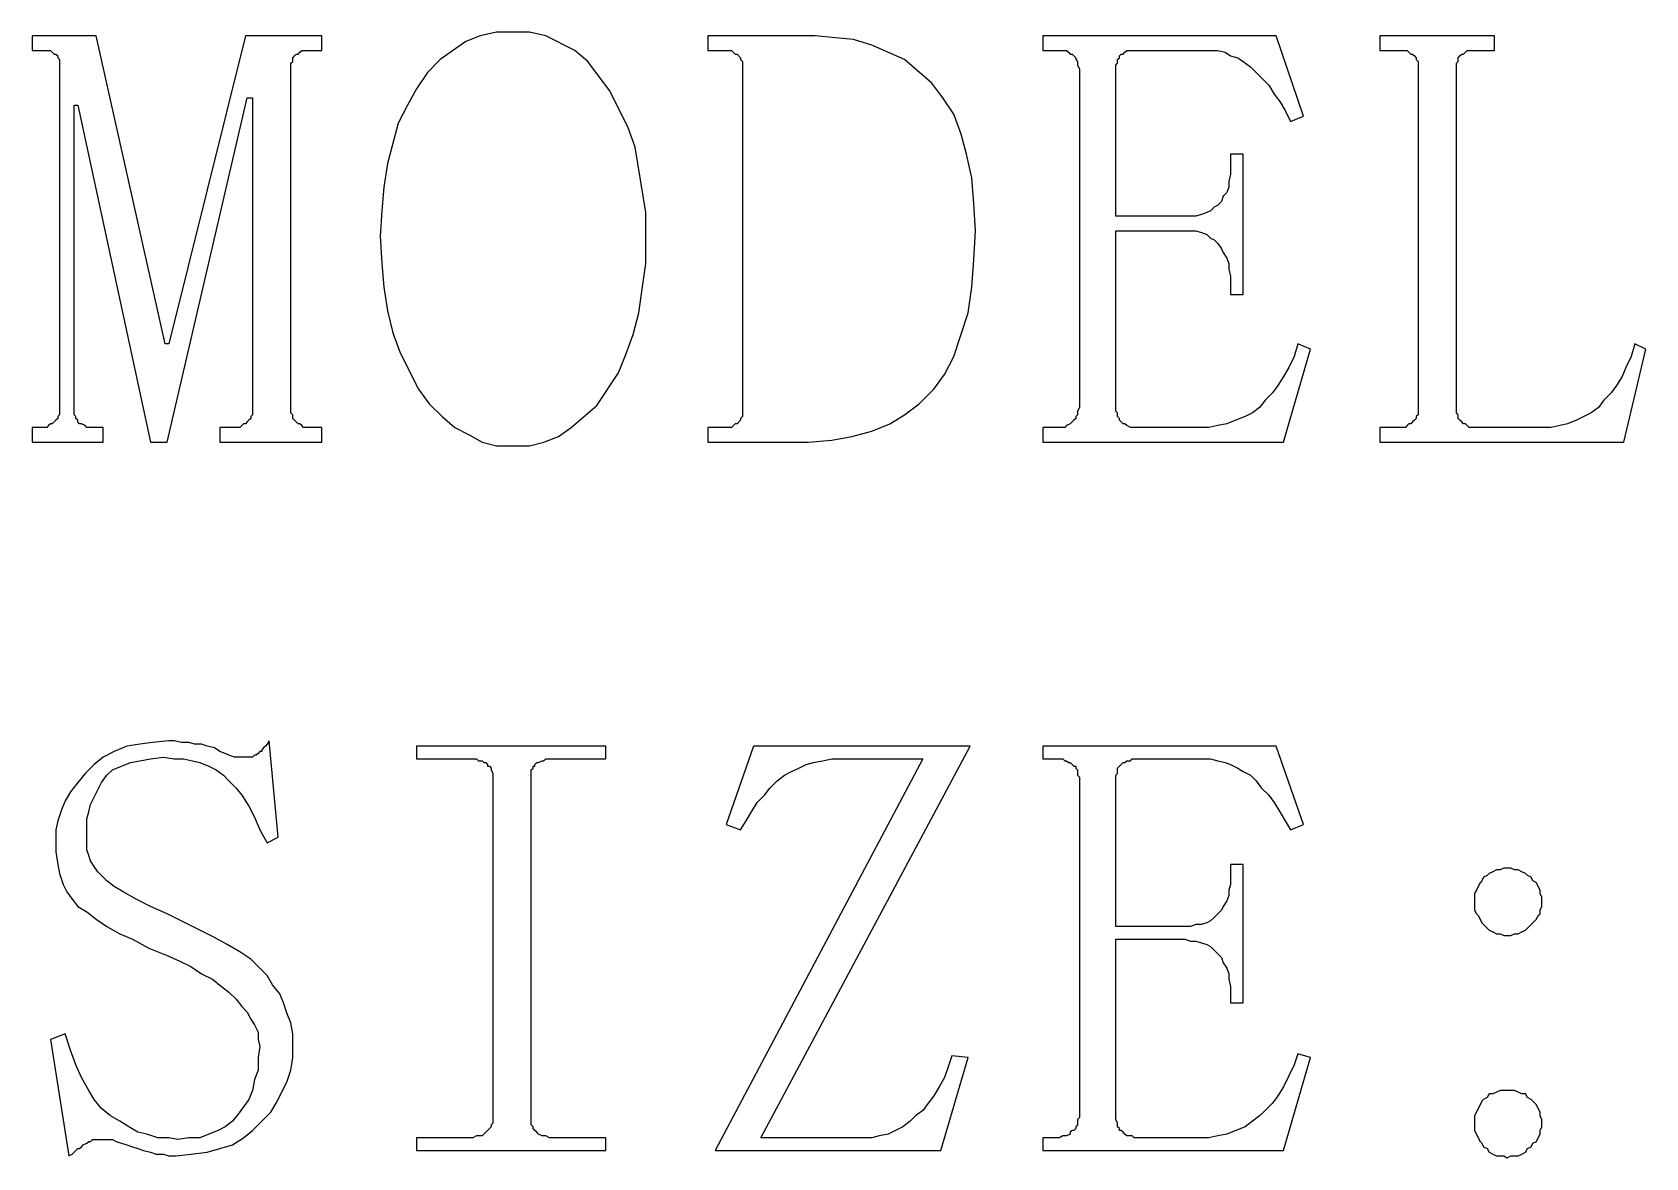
# Model space of a CAD drawing. Extents: x -150 to 150, y -100 to 100.
# Drawn here: x -115.83 to -106.97, y -75.04 to -68.86 of the extents above; entities that cross this region are included whole.
import ezdxf

# ---------------------------------------------------------------- set-up
doc = ezdxf.new("R2010")
doc.units = 0
doc.header["$MEASUREMENT"] = 0
doc.layers.get('0').update_dxf_attribs({"linetype": 'CONTINUOUS'})

msp = doc.modelspace()

# ---------------------------------------------------------------- linework, layer by layer
for points in [[(-114.41, -70.94), (-114.41, -70.92), (-114.41, -70.92), (-114.41, -69.06), (-114.41, -69.06), (-114.41, -69.04), (-114.41, -69.04), (-114.41, -69.03), (-114.41, -69.03), (-114.4, -69.02), (-114.4, -69.02), (-114.4, -69.01), (-114.4, -69.01), (-114.4, -69), (-114.4, -69), (-114.39, -68.99), (-114.39, -68.99), (-114.38, -68.98), (-114.38, -68.98), (-114.37, -68.98), (-114.37, -68.98), (-114.36, -68.97), (-114.36, -68.97), (-114.35, -68.96), (-114.35, -68.96), (-114.34, -68.96), (-114.34, -68.96), (-114.33, -68.96), (-114.33, -68.96), (-114.32, -68.96), (-114.32, -68.96), (-114.3, -68.96), (-114.3, -68.96), (-114.24, -68.96), (-114.24, -68.96), (-114.24, -68.88), (-114.24, -68.88), (-114.66, -68.88), (-114.66, -68.88), (-115.08, -70.57), (-115.08, -70.57), (-115.1, -70.57), (-115.1, -70.57), (-115.48, -68.88), (-115.48, -68.88), (-115.83, -68.88), (-115.83, -68.88), (-115.83, -68.96), (-115.83, -68.96), (-115.79, -68.96), (-115.79, -68.96), (-115.77, -68.96), (-115.77, -68.96), (-115.76, -68.96), (-115.76, -68.96), (-115.74, -68.96), (-115.74, -68.96), (-115.73, -68.96), (-115.73, -68.96), (-115.72, -68.97), (-115.72, -68.97), (-115.71, -68.98), (-115.71, -68.98), (-115.7, -68.98), (-115.7, -68.98), (-115.69, -68.99), (-115.69, -68.99), (-115.69, -69), (-115.69, -69), (-115.68, -69.01), (-115.68, -69.01), (-115.68, -69.02), (-115.68, -69.02), (-115.68, -69.03), (-115.68, -69.03), (-115.68, -69.04), (-115.68, -69.04), (-115.68, -69.06), (-115.68, -69.06), (-115.68, -70.92), (-115.68, -70.92), (-115.68, -70.94), (-115.68, -70.94), (-115.68, -70.95), (-115.68, -70.95), (-115.68, -70.96), (-115.68, -70.96), (-115.69, -70.97), (-115.69, -70.97), (-115.69, -70.98), (-115.69, -70.98), (-115.7, -70.99), (-115.7, -70.99), (-115.71, -71), (-115.71, -71), (-115.72, -71.01), (-115.72, -71.01), (-115.73, -71.01), (-115.73, -71.01), (-115.74, -71.02), (-115.74, -71.02), (-115.75, -71.03), (-115.75, -71.03), (-115.77, -71.03), (-115.77, -71.03), (-115.78, -71.03), (-115.78, -71.03), (-115.8, -71.03), (-115.8, -71.03), (-115.83, -71.03), (-115.83, -71.03), (-115.83, -71.11), (-115.83, -71.11), (-115.44, -71.11), (-115.44, -71.11), (-115.44, -71.03), (-115.44, -71.03), (-115.48, -71.03), (-115.48, -71.03), (-115.5, -71.03), (-115.5, -71.03), (-115.52, -71.03), (-115.52, -71.03), (-115.53, -71.03), (-115.53, -71.03), (-115.54, -71.02), (-115.54, -71.02), (-115.56, -71.01), (-115.56, -71.01), (-115.57, -71.01), (-115.57, -71.01), (-115.58, -71), (-115.58, -71), (-115.58, -70.99), (-115.58, -70.99), (-115.59, -70.98), (-115.59, -70.98), (-115.59, -70.97), (-115.59, -70.97), (-115.6, -70.96), (-115.6, -70.96), (-115.6, -70.95), (-115.6, -70.95), (-115.6, -70.94), (-115.6, -70.94), (-115.6, -70.92), (-115.6, -70.92), (-115.6, -69.26), (-115.6, -69.26), (-115.58, -69.26), (-115.58, -69.26), (-115.18, -71.11), (-115.18, -71.11), (-115.09, -71.11), (-115.09, -71.11), (-114.65, -69.22), (-114.65, -69.22), (-114.62, -69.22), (-114.62, -69.22), (-114.62, -70.92), (-114.62, -70.92), (-114.62, -70.94), (-114.62, -70.94), (-114.62, -70.95), (-114.62, -70.95), (-114.62, -70.96), (-114.62, -70.96), (-114.63, -70.97), (-114.63, -70.97), (-114.63, -70.98), (-114.63, -70.98), (-114.64, -70.99), (-114.64, -70.99), (-114.65, -71), (-114.65, -71), (-114.66, -71.01), (-114.66, -71.01), (-114.67, -71.01), (-114.67, -71.01), (-114.68, -71.02), (-114.68, -71.02), (-114.69, -71.03), (-114.69, -71.03), (-114.71, -71.03), (-114.71, -71.03), (-114.72, -71.03), (-114.72, -71.03), (-114.74, -71.03), (-114.74, -71.03), (-114.8, -71.03), (-114.8, -71.03), (-114.8, -71.11), (-114.8, -71.11), (-114.24, -71.11), (-114.24, -71.11), (-114.24, -71.03), (-114.24, -71.03), (-114.3, -71.03), (-114.3, -71.03), (-114.32, -71.03), (-114.32, -71.03), (-114.33, -71.03), (-114.33, -71.03), (-114.34, -71.03), (-114.34, -71.03), (-114.35, -71.02), (-114.35, -71.02), (-114.36, -71.01), (-114.36, -71.01), (-114.37, -71.01), (-114.37, -71.01), (-114.38, -71), (-114.38, -71), (-114.39, -70.99), (-114.39, -70.99), (-114.4, -70.98), (-114.4, -70.98), (-114.4, -70.97), (-114.4, -70.97), (-114.4, -70.96), (-114.4, -70.96), (-114.41, -70.95), (-114.41, -70.95), (-114.41, -70.94)], [(-113.1, -68.86), (-113.28, -68.86), (-113.28, -68.86), (-113.37, -68.88), (-113.37, -68.88), (-113.45, -68.91), (-113.45, -68.91), (-113.59, -69.01), (-113.59, -69.01), (-113.66, -69.08), (-113.66, -69.08), (-113.72, -69.17), (-113.72, -69.17), (-113.77, -69.26), (-113.77, -69.26), (-113.82, -69.36), (-113.82, -69.36), (-113.88, -69.58), (-113.88, -69.58), (-113.9, -69.71), (-113.9, -69.71), (-113.91, -69.84), (-113.91, -69.84), (-113.92, -69.98), (-113.92, -69.98), (-113.91, -70.13), (-113.91, -70.13), (-113.9, -70.26), (-113.9, -70.26), (-113.88, -70.39), (-113.88, -70.39), (-113.85, -70.51), (-113.85, -70.51), (-113.81, -70.62), (-113.81, -70.62), (-113.71, -70.82), (-113.71, -70.82), (-113.65, -70.9), (-113.65, -70.9), (-113.58, -70.97), (-113.58, -70.97), (-113.51, -71.03), (-113.51, -71.03), (-113.43, -71.07), (-113.43, -71.07), (-113.36, -71.11), (-113.36, -71.11), (-113.28, -71.13), (-113.28, -71.13), (-113.1, -71.13), (-113.1, -71.13), (-113.02, -71.11), (-113.02, -71.11), (-112.94, -71.08), (-112.94, -71.08), (-112.87, -71.03), (-112.87, -71.03), (-112.73, -70.91), (-112.73, -70.91), (-112.61, -70.73), (-112.61, -70.73), (-112.57, -70.63), (-112.57, -70.63), (-112.53, -70.52), (-112.53, -70.52), (-112.5, -70.4), (-112.5, -70.4), (-112.48, -70.27), (-112.48, -70.27), (-112.46, -70.13), (-112.46, -70.13), (-112.46, -69.85), (-112.46, -69.85), (-112.52, -69.49), (-112.52, -69.49), (-112.56, -69.38), (-112.56, -69.38), (-112.66, -69.18), (-112.66, -69.18), (-112.78, -69.02), (-112.78, -69.02), (-112.85, -68.96), (-112.85, -68.96), (-113.01, -68.88), (-113.01, -68.88), (-113.1, -68.86)], [(-111.53, -68.88), (-112.12, -68.88), (-112.12, -68.88), (-112.12, -68.96), (-112.12, -68.96), (-111.99, -68.96), (-111.99, -68.96), (-111.97, -68.98), (-111.97, -68.98), (-111.96, -68.98), (-111.96, -68.98), (-111.94, -69), (-111.94, -69), (-111.94, -69.01), (-111.94, -69.01), (-111.93, -69.02), (-111.93, -69.02), (-111.93, -70.97), (-111.93, -70.97), (-111.94, -70.98), (-111.94, -70.98), (-111.94, -70.99), (-111.94, -70.99), (-111.96, -71.01), (-111.96, -71.01), (-111.97, -71.01), (-111.97, -71.01), (-111.99, -71.03), (-111.99, -71.03), (-112.12, -71.03), (-112.12, -71.03), (-112.12, -71.11), (-112.12, -71.11), (-111.57, -71.11), (-111.57, -71.11), (-111.44, -71.1), (-111.44, -71.1), (-111.33, -71.08), (-111.33, -71.08), (-111.22, -71.05), (-111.22, -71.05), (-111.12, -71.01), (-111.12, -71.01), (-111.04, -70.96), (-111.04, -70.96), (-110.96, -70.9), (-110.96, -70.9), (-110.88, -70.82), (-110.88, -70.82), (-110.82, -70.74), (-110.82, -70.74), (-110.77, -70.64), (-110.77, -70.64), (-110.69, -70.4), (-110.69, -70.4), (-110.67, -70.26), (-110.67, -70.26), (-110.66, -70.11), (-110.66, -70.11), (-110.65, -69.95), (-110.65, -69.95), (-110.66, -69.8), (-110.66, -69.8), (-110.67, -69.66), (-110.67, -69.66), (-110.7, -69.53), (-110.7, -69.53), (-110.73, -69.42), (-110.73, -69.42), (-110.77, -69.31), (-110.77, -69.31), (-110.83, -69.22), (-110.83, -69.22), (-110.89, -69.14), (-110.89, -69.14), (-110.97, -69.07), (-110.97, -69.07), (-111.04, -69.01), (-111.04, -69.01), (-111.22, -68.93), (-111.22, -68.93), (-111.32, -68.9), (-111.32, -68.9), (-111.42, -68.89), (-111.42, -68.89), (-111.53, -68.88)], [(-110.28, -68.88), (-110.28, -68.96), (-110.28, -68.96), (-110.21, -68.96), (-110.21, -68.96), (-110.19, -68.96), (-110.19, -68.96), (-110.17, -68.96), (-110.17, -68.96), (-110.16, -68.96), (-110.16, -68.96), (-110.15, -68.96), (-110.15, -68.96), (-110.14, -68.97), (-110.14, -68.97), (-110.13, -68.98), (-110.13, -68.98), (-110.12, -68.98), (-110.12, -68.98), (-110.11, -68.99), (-110.11, -68.99), (-110.1, -69), (-110.1, -69), (-110.1, -69.01), (-110.1, -69.01), (-110.09, -69.02), (-110.09, -69.02), (-110.09, -69.03), (-110.09, -69.03), (-110.09, -69.04), (-110.09, -69.04), (-110.08, -69.06), (-110.08, -69.06), (-110.08, -70.92), (-110.08, -70.92), (-110.09, -70.94), (-110.09, -70.94), (-110.09, -70.95), (-110.09, -70.95), (-110.09, -70.96), (-110.09, -70.96), (-110.1, -70.97), (-110.1, -70.97), (-110.1, -70.98), (-110.1, -70.98), (-110.11, -70.99), (-110.11, -70.99), (-110.12, -71), (-110.12, -71), (-110.13, -71.01), (-110.13, -71.01), (-110.15, -71.02), (-110.15, -71.02), (-110.16, -71.03), (-110.16, -71.03), (-110.17, -71.03), (-110.17, -71.03), (-110.19, -71.03), (-110.19, -71.03), (-110.2, -71.03), (-110.2, -71.03), (-110.28, -71.03), (-110.28, -71.03), (-110.28, -71.11), (-110.28, -71.11), (-108.96, -71.11), (-108.96, -71.11), (-108.81, -70.6), (-108.81, -70.6), (-108.88, -70.57), (-108.88, -70.57), (-108.9, -70.64), (-108.9, -70.64), (-108.93, -70.7), (-108.93, -70.7), (-108.96, -70.75), (-108.96, -70.75), (-108.99, -70.8), (-108.99, -70.8), (-109.02, -70.84), (-109.02, -70.84), (-109.06, -70.88), (-109.06, -70.88), (-109.09, -70.92), (-109.09, -70.92), (-109.13, -70.95), (-109.13, -70.95), (-109.17, -70.97), (-109.17, -70.97), (-109.22, -70.99), (-109.22, -70.99), (-109.27, -71.01), (-109.27, -71.01), (-109.32, -71.02), (-109.32, -71.02), (-109.37, -71.03), (-109.37, -71.03), (-109.43, -71.03), (-109.43, -71.03), (-109.76, -71.03), (-109.76, -71.03), (-109.78, -71.03), (-109.78, -71.03), (-109.79, -71.03), (-109.79, -71.03), (-109.8, -71.03), (-109.8, -71.03), (-109.82, -71.02), (-109.82, -71.02), (-109.83, -71.01), (-109.83, -71.01), (-109.84, -71.01), (-109.84, -71.01), (-109.85, -71), (-109.85, -71), (-109.86, -70.99), (-109.86, -70.99), (-109.86, -70.98), (-109.86, -70.98), (-109.87, -70.97), (-109.87, -70.97), (-109.87, -70.96), (-109.87, -70.96), (-109.87, -70.95), (-109.87, -70.95), (-109.88, -70.94), (-109.88, -70.94), (-109.88, -70.92), (-109.88, -70.92), (-109.88, -69.95), (-109.88, -69.95), (-109.5, -69.95), (-109.5, -69.95), (-109.47, -69.95), (-109.47, -69.95), (-109.44, -69.95), (-109.44, -69.95), (-109.41, -69.96), (-109.41, -69.96), (-109.38, -69.97), (-109.38, -69.97), (-109.36, -69.99), (-109.36, -69.99), (-109.34, -70), (-109.34, -70), (-109.32, -70.02), (-109.32, -70.02), (-109.3, -70.05), (-109.3, -70.05), (-109.29, -70.07), (-109.29, -70.07), (-109.27, -70.1), (-109.27, -70.1), (-109.26, -70.13), (-109.26, -70.13), (-109.26, -70.16), (-109.26, -70.16), (-109.25, -70.2), (-109.25, -70.2), (-109.25, -70.24), (-109.25, -70.24), (-109.25, -70.3), (-109.25, -70.3), (-109.18, -70.3), (-109.18, -70.3), (-109.18, -69.53), (-109.18, -69.53), (-109.25, -69.53), (-109.25, -69.53), (-109.25, -69.61), (-109.25, -69.61), (-109.25, -69.64), (-109.25, -69.64), (-109.26, -69.68), (-109.26, -69.68), (-109.26, -69.71), (-109.26, -69.71), (-109.27, -69.74), (-109.27, -69.74), (-109.29, -69.76), (-109.29, -69.76), (-109.3, -69.79), (-109.3, -69.79), (-109.32, -69.81), (-109.32, -69.81), (-109.34, -69.82), (-109.34, -69.82), (-109.36, -69.84), (-109.36, -69.84), (-109.38, -69.85), (-109.38, -69.85), (-109.41, -69.86), (-109.41, -69.86), (-109.44, -69.87), (-109.44, -69.87), (-109.47, -69.87), (-109.47, -69.87), (-109.5, -69.87), (-109.5, -69.87), (-109.88, -69.87), (-109.88, -69.87), (-109.88, -69.06), (-109.88, -69.06), (-109.88, -69.04), (-109.88, -69.04), (-109.87, -69.03), (-109.87, -69.03), (-109.87, -69.02), (-109.87, -69.02), (-109.87, -69.01), (-109.87, -69.01), (-109.86, -69), (-109.86, -69), (-109.86, -68.99), (-109.86, -68.99), (-109.85, -68.98), (-109.85, -68.98), (-109.84, -68.98), (-109.84, -68.98), (-109.83, -68.97), (-109.83, -68.97), (-109.82, -68.96), (-109.82, -68.96), (-109.8, -68.96), (-109.8, -68.96), (-109.79, -68.96), (-109.79, -68.96), (-109.78, -68.96), (-109.78, -68.96), (-109.76, -68.96), (-109.76, -68.96), (-109.4, -68.96), (-109.4, -68.96), (-109.36, -68.96), (-109.36, -68.96), (-109.32, -68.96), (-109.32, -68.96), (-109.28, -68.97), (-109.28, -68.97), (-109.25, -68.99), (-109.25, -68.99), (-109.21, -69), (-109.21, -69), (-109.18, -69.02), (-109.18, -69.02), (-109.14, -69.05), (-109.14, -69.05), (-109.11, -69.08), (-109.11, -69.08), (-109.08, -69.11), (-109.08, -69.11), (-109.04, -69.15), (-109.04, -69.15), (-109.01, -69.2), (-109.01, -69.2), (-108.98, -69.24), (-108.98, -69.24), (-108.95, -69.29), (-108.95, -69.29), (-108.92, -69.35), (-108.92, -69.35), (-108.85, -69.32), (-108.85, -69.32), (-109, -68.88), (-109, -68.88), (-110.28, -68.88)], [(-108.01, -70.94), (-108.01, -70.92), (-108.01, -70.92), (-108.01, -69.06), (-108.01, -69.06), (-108.01, -69.04), (-108.01, -69.04), (-108.01, -69.03), (-108.01, -69.03), (-108, -69.02), (-108, -69.02), (-108, -69.01), (-108, -69.01), (-108, -69), (-108, -69), (-107.99, -68.99), (-107.99, -68.99), (-107.98, -68.98), (-107.98, -68.98), (-107.97, -68.98), (-107.97, -68.98), (-107.96, -68.97), (-107.96, -68.97), (-107.95, -68.96), (-107.95, -68.96), (-107.94, -68.96), (-107.94, -68.96), (-107.92, -68.96), (-107.92, -68.96), (-107.91, -68.96), (-107.91, -68.96), (-107.89, -68.96), (-107.89, -68.96), (-107.8, -68.96), (-107.8, -68.96), (-107.8, -68.88), (-107.8, -68.88), (-108.43, -68.88), (-108.43, -68.88), (-108.43, -68.96), (-108.43, -68.96), (-108.34, -68.96), (-108.34, -68.96), (-108.32, -68.96), (-108.32, -68.96), (-108.31, -68.96), (-108.31, -68.96), (-108.29, -68.96), (-108.29, -68.96), (-108.28, -68.96), (-108.28, -68.96), (-108.27, -68.97), (-108.27, -68.97), (-108.26, -68.98), (-108.26, -68.98), (-108.25, -68.98), (-108.25, -68.98), (-108.24, -68.99), (-108.24, -68.99), (-108.23, -69), (-108.23, -69), (-108.23, -69.01), (-108.23, -69.01), (-108.22, -69.02), (-108.22, -69.02), (-108.22, -69.03), (-108.22, -69.03), (-108.22, -69.04), (-108.22, -69.04), (-108.22, -69.06), (-108.22, -69.06), (-108.22, -70.92), (-108.22, -70.92), (-108.22, -70.94), (-108.22, -70.94), (-108.22, -70.95), (-108.22, -70.95), (-108.22, -70.96), (-108.22, -70.96), (-108.23, -70.97), (-108.23, -70.97), (-108.23, -70.98), (-108.23, -70.98), (-108.24, -70.99), (-108.24, -70.99), (-108.25, -71), (-108.25, -71), (-108.26, -71.01), (-108.26, -71.01), (-108.27, -71.01), (-108.27, -71.01), (-108.28, -71.02), (-108.28, -71.02), (-108.29, -71.03), (-108.29, -71.03), (-108.31, -71.03), (-108.31, -71.03), (-108.32, -71.03), (-108.32, -71.03), (-108.34, -71.03), (-108.34, -71.03), (-108.43, -71.03), (-108.43, -71.03), (-108.43, -71.11), (-108.43, -71.11), (-107.09, -71.11), (-107.09, -71.11), (-106.97, -70.6), (-106.97, -70.6), (-107.03, -70.57), (-107.03, -70.57), (-107.05, -70.64), (-107.05, -70.64), (-107.08, -70.7), (-107.08, -70.7), (-107.1, -70.75), (-107.1, -70.75), (-107.13, -70.8), (-107.13, -70.8), (-107.16, -70.84), (-107.16, -70.84), (-107.2, -70.88), (-107.2, -70.88), (-107.23, -70.92), (-107.23, -70.92), (-107.27, -70.95), (-107.27, -70.95), (-107.31, -70.97), (-107.31, -70.97), (-107.35, -70.99), (-107.35, -70.99), (-107.4, -71.01), (-107.4, -71.01), (-107.44, -71.02), (-107.44, -71.02), (-107.49, -71.03), (-107.49, -71.03), (-107.54, -71.03), (-107.54, -71.03), (-107.89, -71.03), (-107.89, -71.03), (-107.91, -71.03), (-107.91, -71.03), (-107.92, -71.03), (-107.92, -71.03), (-107.94, -71.03), (-107.94, -71.03), (-107.95, -71.02), (-107.95, -71.02), (-107.96, -71.01), (-107.96, -71.01), (-107.97, -71.01), (-107.97, -71.01), (-107.98, -71), (-107.98, -71), (-107.99, -70.99), (-107.99, -70.99), (-108, -70.98), (-108, -70.98), (-108, -70.97), (-108, -70.97), (-108, -70.96), (-108, -70.96), (-108.01, -70.95), (-108.01, -70.95), (-108.01, -70.94)], [(-115.19, -73.89), (-115.09, -73.93), (-115.09, -73.93), (-115.02, -73.96), (-115.02, -73.96), (-114.96, -73.99), (-114.96, -73.99), (-114.9, -74.03), (-114.9, -74.03), (-114.84, -74.06), (-114.84, -74.06), (-114.79, -74.1), (-114.79, -74.1), (-114.75, -74.13), (-114.75, -74.13), (-114.71, -74.17), (-114.71, -74.17), (-114.68, -74.21), (-114.68, -74.21), (-114.65, -74.24), (-114.65, -74.24), (-114.63, -74.28), (-114.63, -74.28), (-114.61, -74.31), (-114.61, -74.31), (-114.59, -74.35), (-114.59, -74.35), (-114.59, -74.39), (-114.59, -74.39), (-114.58, -74.43), (-114.58, -74.43), (-114.59, -74.49), (-114.59, -74.49), (-114.59, -74.56), (-114.59, -74.56), (-114.61, -74.61), (-114.61, -74.61), (-114.62, -74.67), (-114.62, -74.67), (-114.64, -74.72), (-114.64, -74.72), (-114.67, -74.76), (-114.67, -74.76), (-114.7, -74.8), (-114.7, -74.8), (-114.73, -74.84), (-114.73, -74.84), (-114.77, -74.87), (-114.77, -74.87), (-114.81, -74.89), (-114.81, -74.89), (-114.86, -74.91), (-114.86, -74.91), (-114.91, -74.93), (-114.91, -74.93), (-114.97, -74.93), (-114.97, -74.93), (-115.03, -74.94), (-115.03, -74.94), (-115.08, -74.93), (-115.08, -74.93), (-115.14, -74.93), (-115.14, -74.93), (-115.2, -74.91), (-115.2, -74.91), (-115.25, -74.9), (-115.25, -74.9), (-115.3, -74.87), (-115.3, -74.87), (-115.35, -74.84), (-115.35, -74.84), (-115.4, -74.81), (-115.4, -74.81), (-115.45, -74.77), (-115.45, -74.77), (-115.49, -74.72), (-115.49, -74.72), (-115.52, -74.67), (-115.52, -74.67), (-115.56, -74.6), (-115.56, -74.6), (-115.59, -74.53), (-115.59, -74.53), (-115.62, -74.45), (-115.62, -74.45), (-115.65, -74.36), (-115.65, -74.36), (-115.73, -74.39), (-115.73, -74.39), (-115.63, -75.03), (-115.63, -75.03), (-115.61, -75.02), (-115.61, -75.02), (-115.6, -75.01), (-115.6, -75.01), (-115.58, -74.99), (-115.58, -74.99), (-115.57, -74.99), (-115.57, -74.99), (-115.56, -74.98), (-115.56, -74.98), (-115.55, -74.97), (-115.55, -74.97), (-115.53, -74.96), (-115.53, -74.96), (-115.52, -74.95), (-115.52, -74.95), (-115.51, -74.95), (-115.51, -74.95), (-115.5, -74.94), (-115.5, -74.94), (-115.49, -74.94), (-115.49, -74.94), (-115.48, -74.94), (-115.48, -74.94), (-115.47, -74.94), (-115.47, -74.94), (-115.46, -74.94), (-115.46, -74.94), (-115.44, -74.94), (-115.44, -74.94), (-115.42, -74.94), (-115.42, -74.94), (-115.39, -74.94), (-115.39, -74.94), (-115.37, -74.95), (-115.37, -74.95), (-115.34, -74.96), (-115.34, -74.96), (-115.31, -74.97), (-115.31, -74.97), (-115.28, -74.98), (-115.28, -74.98), (-115.25, -74.99), (-115.25, -74.99), (-115.22, -75), (-115.22, -75), (-115.18, -75.01), (-115.18, -75.01), (-115.15, -75.02), (-115.15, -75.02), (-115.11, -75.02), (-115.11, -75.02), (-115.08, -75.03), (-115.08, -75.03), (-115.04, -75.03), (-115.04, -75.03), (-114.96, -75.02), (-114.96, -75.02), (-114.87, -75.01), (-114.87, -75.01), (-114.8, -74.99), (-114.8, -74.99), (-114.73, -74.97), (-114.73, -74.97), (-114.67, -74.93), (-114.67, -74.93), (-114.62, -74.89), (-114.62, -74.89), (-114.57, -74.84), (-114.57, -74.84), (-114.52, -74.79), (-114.52, -74.79), (-114.49, -74.74), (-114.49, -74.74), (-114.46, -74.68), (-114.46, -74.68), (-114.43, -74.62), (-114.43, -74.62), (-114.41, -74.56), (-114.41, -74.56), (-114.4, -74.49), (-114.4, -74.49), (-114.4, -74.43), (-114.4, -74.43), (-114.4, -74.36), (-114.4, -74.36), (-114.41, -74.3), (-114.41, -74.3), (-114.43, -74.25), (-114.43, -74.25), (-114.45, -74.19), (-114.45, -74.19), (-114.47, -74.14), (-114.47, -74.14), (-114.51, -74.09), (-114.51, -74.09), (-114.54, -74.04), (-114.54, -74.04), (-114.58, -74), (-114.58, -74), (-114.63, -73.95), (-114.63, -73.95), (-114.69, -73.91), (-114.69, -73.91), (-114.76, -73.87), (-114.76, -73.87), (-114.83, -73.83), (-114.83, -73.83), (-114.91, -73.79), (-114.91, -73.79), (-114.99, -73.75), (-114.99, -73.75), (-115.09, -73.7), (-115.09, -73.7), (-115.18, -73.66), (-115.18, -73.66), (-115.26, -73.62), (-115.26, -73.62), (-115.33, -73.58), (-115.33, -73.58), (-115.38, -73.55), (-115.38, -73.55), (-115.42, -73.52), (-115.42, -73.52), (-115.45, -73.49), (-115.45, -73.49), (-115.47, -73.47), (-115.47, -73.47), (-115.49, -73.44), (-115.49, -73.44), (-115.51, -73.41), (-115.51, -73.41), (-115.52, -73.38), (-115.52, -73.38), (-115.53, -73.35), (-115.53, -73.35), (-115.53, -73.31), (-115.53, -73.31), (-115.53, -73.27), (-115.53, -73.27), (-115.53, -73.22), (-115.53, -73.22), (-115.53, -73.18), (-115.53, -73.18), (-115.52, -73.14), (-115.52, -73.14), (-115.51, -73.1), (-115.51, -73.1), (-115.49, -73.06), (-115.49, -73.06), (-115.47, -73.02), (-115.47, -73.02), (-115.45, -72.98), (-115.45, -72.98), (-115.42, -72.94), (-115.42, -72.94), (-115.39, -72.91), (-115.39, -72.91), (-115.34, -72.89), (-115.34, -72.89), (-115.29, -72.87), (-115.29, -72.87), (-115.24, -72.86), (-115.24, -72.86), (-115.18, -72.85), (-115.18, -72.85), (-115.11, -72.84), (-115.11, -72.84), (-115.05, -72.85), (-115.05, -72.85), (-115, -72.85), (-115, -72.85), (-114.95, -72.86), (-114.95, -72.86), (-114.91, -72.87), (-114.91, -72.87), (-114.86, -72.89), (-114.86, -72.89), (-114.82, -72.91), (-114.82, -72.91), (-114.78, -72.94), (-114.78, -72.94), (-114.75, -72.97), (-114.75, -72.97), (-114.71, -73.01), (-114.71, -73.01), (-114.68, -73.05), (-114.68, -73.05), (-114.64, -73.11), (-114.64, -73.11), (-114.61, -73.17), (-114.61, -73.17), (-114.58, -73.24), (-114.58, -73.24), (-114.54, -73.31), (-114.54, -73.31), (-114.48, -73.28), (-114.48, -73.28), (-114.53, -72.75), (-114.53, -72.75), (-114.54, -72.77), (-114.54, -72.77), (-114.55, -72.78), (-114.55, -72.78), (-114.56, -72.79), (-114.56, -72.79), (-114.57, -72.8), (-114.57, -72.8), (-114.57, -72.81), (-114.57, -72.81), (-114.58, -72.81), (-114.58, -72.81), (-114.59, -72.82), (-114.59, -72.82), (-114.6, -72.83), (-114.6, -72.83), (-114.61, -72.83), (-114.61, -72.83), (-114.62, -72.84), (-114.62, -72.84), (-114.63, -72.84), (-114.63, -72.84), (-114.64, -72.84), (-114.64, -72.84), (-114.66, -72.84), (-114.66, -72.84), (-114.67, -72.84), (-114.67, -72.84), (-114.68, -72.84), (-114.68, -72.84), (-114.7, -72.84), (-114.7, -72.84), (-114.72, -72.84), (-114.72, -72.84), (-114.75, -72.83), (-114.75, -72.83), (-114.77, -72.82), (-114.77, -72.82), (-114.8, -72.81), (-114.8, -72.81), (-114.83, -72.79), (-114.83, -72.79), (-114.87, -72.78), (-114.87, -72.78), (-114.9, -72.77), (-114.9, -72.77), (-114.94, -72.77), (-114.94, -72.77), (-114.97, -72.76), (-114.97, -72.76), (-115.01, -72.76), (-115.01, -72.76), (-115.05, -72.75), (-115.05, -72.75), (-115.08, -72.75), (-115.08, -72.75), (-115.17, -72.76), (-115.17, -72.76), (-115.24, -72.77), (-115.24, -72.77), (-115.31, -72.78), (-115.31, -72.78), (-115.38, -72.81), (-115.38, -72.81), (-115.44, -72.84), (-115.44, -72.84), (-115.49, -72.88), (-115.49, -72.88), (-115.54, -72.93), (-115.54, -72.93), (-115.58, -72.98), (-115.58, -72.98), (-115.62, -73.03), (-115.62, -73.03), (-115.65, -73.08), (-115.65, -73.08), (-115.67, -73.13), (-115.67, -73.13), (-115.69, -73.19), (-115.69, -73.19), (-115.7, -73.24), (-115.7, -73.24), (-115.7, -73.29), (-115.7, -73.29), (-115.7, -73.36), (-115.7, -73.36), (-115.69, -73.43), (-115.69, -73.43), (-115.68, -73.48), (-115.68, -73.48), (-115.66, -73.54), (-115.66, -73.54), (-115.64, -73.58), (-115.64, -73.58), (-115.61, -73.62), (-115.61, -73.62), (-115.58, -73.66), (-115.58, -73.66), (-115.53, -73.69), (-115.53, -73.69), (-115.48, -73.73), (-115.48, -73.73), (-115.42, -73.77), (-115.42, -73.77), (-115.35, -73.81), (-115.35, -73.81), (-115.28, -73.84), (-115.28, -73.84), (-115.19, -73.89)], [(-113.72, -72.78), (-113.72, -72.85), (-113.72, -72.85), (-113.43, -72.85), (-113.43, -72.85), (-113.41, -72.85), (-113.41, -72.85), (-113.39, -72.85), (-113.39, -72.85), (-113.38, -72.86), (-113.38, -72.86), (-113.36, -72.86), (-113.36, -72.86), (-113.35, -72.87), (-113.35, -72.87), (-113.34, -72.87), (-113.34, -72.87), (-113.33, -72.88), (-113.33, -72.88), (-113.33, -72.89), (-113.33, -72.89), (-113.32, -72.89), (-113.32, -72.89), (-113.31, -72.9), (-113.31, -72.9), (-113.31, -72.91), (-113.31, -72.91), (-113.3, -72.93), (-113.3, -72.93), (-113.3, -72.94), (-113.3, -72.94), (-113.3, -72.95), (-113.3, -72.95), (-113.3, -74.82), (-113.3, -74.82), (-113.3, -74.83), (-113.3, -74.83), (-113.3, -74.85), (-113.3, -74.85), (-113.31, -74.86), (-113.31, -74.86), (-113.31, -74.87), (-113.31, -74.87), (-113.32, -74.88), (-113.32, -74.88), (-113.33, -74.89), (-113.33, -74.89), (-113.34, -74.9), (-113.34, -74.9), (-113.35, -74.91), (-113.35, -74.91), (-113.36, -74.92), (-113.36, -74.92), (-113.38, -74.92), (-113.38, -74.92), (-113.39, -74.92), (-113.39, -74.92), (-113.41, -74.93), (-113.41, -74.93), (-113.43, -74.93), (-113.43, -74.93), (-113.72, -74.93), (-113.72, -74.93), (-113.72, -75), (-113.72, -75), (-112.68, -75), (-112.68, -75), (-112.68, -74.93), (-112.68, -74.93), (-112.98, -74.93), (-112.98, -74.93), (-112.99, -74.93), (-112.99, -74.93), (-113.01, -74.92), (-113.01, -74.92), (-113.02, -74.92), (-113.02, -74.92), (-113.03, -74.92), (-113.03, -74.92), (-113.05, -74.91), (-113.05, -74.91), (-113.06, -74.9), (-113.06, -74.9), (-113.07, -74.89), (-113.07, -74.89), (-113.08, -74.88), (-113.08, -74.88), (-113.08, -74.87), (-113.08, -74.87), (-113.09, -74.86), (-113.09, -74.86), (-113.09, -74.85), (-113.09, -74.85), (-113.09, -74.83), (-113.09, -74.83), (-113.09, -74.82), (-113.09, -74.82), (-113.09, -72.95), (-113.09, -72.95), (-113.09, -72.94), (-113.09, -72.94), (-113.09, -72.93), (-113.09, -72.93), (-113.09, -72.91), (-113.09, -72.91), (-113.08, -72.9), (-113.08, -72.9), (-113.08, -72.89), (-113.08, -72.89), (-113.07, -72.89), (-113.07, -72.89), (-113.07, -72.88), (-113.07, -72.88), (-113.06, -72.87), (-113.06, -72.87), (-113.05, -72.87), (-113.05, -72.87), (-113.03, -72.86), (-113.03, -72.86), (-113.02, -72.86), (-113.02, -72.86), (-113.01, -72.85), (-113.01, -72.85), (-112.99, -72.85), (-112.99, -72.85), (-112.98, -72.85), (-112.98, -72.85), (-112.68, -72.85), (-112.68, -72.85), (-112.68, -72.78), (-112.68, -72.78), (-113.72, -72.78)], [(-111.22, -74.93), (-111.27, -74.93), (-111.27, -74.93), (-111.83, -74.93), (-111.83, -74.93), (-110.68, -72.78), (-110.68, -72.78), (-111.87, -72.78), (-111.87, -72.78), (-112.02, -73.21), (-112.02, -73.21), (-111.94, -73.24), (-111.94, -73.24), (-111.91, -73.19), (-111.91, -73.19), (-111.88, -73.14), (-111.88, -73.14), (-111.85, -73.09), (-111.85, -73.09), (-111.81, -73.05), (-111.81, -73.05), (-111.78, -73.01), (-111.78, -73.01), (-111.74, -72.97), (-111.74, -72.97), (-111.7, -72.94), (-111.7, -72.94), (-111.66, -72.92), (-111.66, -72.92), (-111.62, -72.9), (-111.62, -72.9), (-111.58, -72.88), (-111.58, -72.88), (-111.54, -72.87), (-111.54, -72.87), (-111.49, -72.86), (-111.49, -72.86), (-111.44, -72.85), (-111.44, -72.85), (-111.39, -72.85), (-111.39, -72.85), (-110.94, -72.85), (-110.94, -72.85), (-112.08, -75), (-112.08, -75), (-110.84, -75), (-110.84, -75), (-110.69, -74.49), (-110.69, -74.49), (-110.78, -74.48), (-110.78, -74.48), (-110.8, -74.54), (-110.8, -74.54), (-110.82, -74.6), (-110.82, -74.6), (-110.85, -74.65), (-110.85, -74.65), (-110.88, -74.7), (-110.88, -74.7), (-110.91, -74.74), (-110.91, -74.74), (-110.94, -74.78), (-110.94, -74.78), (-110.98, -74.81), (-110.98, -74.81), (-111.01, -74.84), (-111.01, -74.84), (-111.05, -74.87), (-111.05, -74.87), (-111.09, -74.89), (-111.09, -74.89), (-111.13, -74.91), (-111.13, -74.91), (-111.18, -74.92), (-111.18, -74.92), (-111.22, -74.93)], [(-110.28, -72.78), (-110.28, -72.85), (-110.28, -72.85), (-110.21, -72.85), (-110.21, -72.85), (-110.19, -72.85), (-110.19, -72.85), (-110.17, -72.85), (-110.17, -72.85), (-110.16, -72.86), (-110.16, -72.86), (-110.15, -72.86), (-110.15, -72.86), (-110.14, -72.87), (-110.14, -72.87), (-110.13, -72.87), (-110.13, -72.87), (-110.12, -72.88), (-110.12, -72.88), (-110.11, -72.89), (-110.11, -72.89), (-110.1, -72.89), (-110.1, -72.89), (-110.1, -72.9), (-110.1, -72.9), (-110.09, -72.91), (-110.09, -72.91), (-110.09, -72.93), (-110.09, -72.93), (-110.09, -72.94), (-110.09, -72.94), (-110.08, -72.95), (-110.08, -72.95), (-110.08, -74.82), (-110.08, -74.82), (-110.09, -74.83), (-110.09, -74.83), (-110.09, -74.85), (-110.09, -74.85), (-110.09, -74.86), (-110.09, -74.86), (-110.1, -74.87), (-110.1, -74.87), (-110.1, -74.88), (-110.1, -74.88), (-110.11, -74.89), (-110.11, -74.89), (-110.12, -74.89), (-110.12, -74.89), (-110.13, -74.9), (-110.13, -74.9), (-110.13, -74.91), (-110.13, -74.91), (-110.15, -74.92), (-110.15, -74.92), (-110.16, -74.92), (-110.16, -74.92), (-110.17, -74.92), (-110.17, -74.92), (-110.19, -74.93), (-110.19, -74.93), (-110.2, -74.93), (-110.2, -74.93), (-110.28, -74.93), (-110.28, -74.93), (-110.28, -75), (-110.28, -75), (-108.96, -75), (-108.96, -75), (-108.81, -74.49), (-108.81, -74.49), (-108.88, -74.47), (-108.88, -74.47), (-108.9, -74.53), (-108.9, -74.53), (-108.93, -74.59), (-108.93, -74.59), (-108.96, -74.65), (-108.96, -74.65), (-108.99, -74.7), (-108.99, -74.7), (-109.02, -74.74), (-109.02, -74.74), (-109.06, -74.78), (-109.06, -74.78), (-109.09, -74.81), (-109.09, -74.81), (-109.13, -74.84), (-109.13, -74.84), (-109.17, -74.87), (-109.17, -74.87), (-109.22, -74.89), (-109.22, -74.89), (-109.27, -74.91), (-109.27, -74.91), (-109.32, -74.92), (-109.32, -74.92), (-109.37, -74.93), (-109.37, -74.93), (-109.43, -74.93), (-109.43, -74.93), (-109.76, -74.93), (-109.76, -74.93), (-109.78, -74.93), (-109.78, -74.93), (-109.79, -74.92), (-109.79, -74.92), (-109.8, -74.92), (-109.8, -74.92), (-109.82, -74.92), (-109.82, -74.92), (-109.83, -74.91), (-109.83, -74.91), (-109.84, -74.9), (-109.84, -74.9), (-109.85, -74.89), (-109.85, -74.89), (-109.86, -74.89), (-109.86, -74.89), (-109.86, -74.88), (-109.86, -74.88), (-109.87, -74.87), (-109.87, -74.87), (-109.87, -74.86), (-109.87, -74.86), (-109.87, -74.85), (-109.87, -74.85), (-109.88, -74.83), (-109.88, -74.83), (-109.88, -74.82), (-109.88, -74.82), (-109.88, -73.84), (-109.88, -73.84), (-109.5, -73.84), (-109.5, -73.84), (-109.47, -73.85), (-109.47, -73.85), (-109.44, -73.85), (-109.44, -73.85), (-109.41, -73.86), (-109.41, -73.86), (-109.38, -73.87), (-109.38, -73.87), (-109.36, -73.88), (-109.36, -73.88), (-109.34, -73.9), (-109.34, -73.9), (-109.32, -73.92), (-109.32, -73.92), (-109.3, -73.94), (-109.3, -73.94), (-109.29, -73.97), (-109.29, -73.97), (-109.27, -74), (-109.27, -74), (-109.26, -74.03), (-109.26, -74.03), (-109.26, -74.06), (-109.26, -74.06), (-109.25, -74.1), (-109.25, -74.1), (-109.25, -74.14), (-109.25, -74.14), (-109.25, -74.19), (-109.25, -74.19), (-109.18, -74.19), (-109.18, -74.19), (-109.18, -73.43), (-109.18, -73.43), (-109.25, -73.43), (-109.25, -73.43), (-109.25, -73.5), (-109.25, -73.5), (-109.25, -73.54), (-109.25, -73.54), (-109.26, -73.57), (-109.26, -73.57), (-109.26, -73.6), (-109.26, -73.6), (-109.27, -73.63), (-109.27, -73.63), (-109.29, -73.66), (-109.29, -73.66), (-109.3, -73.68), (-109.3, -73.68), (-109.32, -73.7), (-109.32, -73.7), (-109.34, -73.72), (-109.34, -73.72), (-109.36, -73.74), (-109.36, -73.74), (-109.38, -73.75), (-109.38, -73.75), (-109.41, -73.76), (-109.41, -73.76), (-109.44, -73.76), (-109.44, -73.76), (-109.47, -73.77), (-109.47, -73.77), (-109.5, -73.77), (-109.5, -73.77), (-109.88, -73.77), (-109.88, -73.77), (-109.88, -72.95), (-109.88, -72.95), (-109.88, -72.94), (-109.88, -72.94), (-109.87, -72.93), (-109.87, -72.93), (-109.87, -72.91), (-109.87, -72.91), (-109.87, -72.9), (-109.87, -72.9), (-109.86, -72.89), (-109.86, -72.89), (-109.85, -72.88), (-109.85, -72.88), (-109.84, -72.87), (-109.84, -72.87), (-109.83, -72.87), (-109.83, -72.87), (-109.82, -72.86), (-109.82, -72.86), (-109.8, -72.86), (-109.8, -72.86), (-109.79, -72.85), (-109.79, -72.85), (-109.78, -72.85), (-109.78, -72.85), (-109.76, -72.85), (-109.76, -72.85), (-109.4, -72.85), (-109.4, -72.85), (-109.36, -72.85), (-109.36, -72.85), (-109.32, -72.86), (-109.32, -72.86), (-109.28, -72.87), (-109.28, -72.87), (-109.25, -72.88), (-109.25, -72.88), (-109.21, -72.9), (-109.21, -72.9), (-109.18, -72.92), (-109.18, -72.92), (-109.14, -72.94), (-109.14, -72.94), (-109.11, -72.97), (-109.11, -72.97), (-109.08, -73.01), (-109.08, -73.01), (-109.04, -73.05), (-109.04, -73.05), (-109.01, -73.09), (-109.01, -73.09), (-108.98, -73.14), (-108.98, -73.14), (-108.95, -73.19), (-108.95, -73.19), (-108.92, -73.24), (-108.92, -73.24), (-108.85, -73.21), (-108.85, -73.21), (-109, -72.78), (-109, -72.78), (-110.28, -72.78)], [(-107.54, -73.66), (-107.54, -73.64), (-107.54, -73.64), (-107.54, -73.61), (-107.54, -73.61), (-107.55, -73.59), (-107.55, -73.59), (-107.55, -73.57), (-107.55, -73.57), (-107.56, -73.55), (-107.56, -73.55), (-107.57, -73.53), (-107.57, -73.53), (-107.59, -73.52), (-107.59, -73.52), (-107.6, -73.5), (-107.6, -73.5), (-107.62, -73.49), (-107.62, -73.49), (-107.63, -73.48), (-107.63, -73.48), (-107.65, -73.47), (-107.65, -73.47), (-107.67, -73.46), (-107.67, -73.46), (-107.69, -73.46), (-107.69, -73.46), (-107.71, -73.45), (-107.71, -73.45), (-107.73, -73.45), (-107.73, -73.45), (-107.75, -73.45), (-107.75, -73.45), (-107.77, -73.46), (-107.77, -73.46), (-107.79, -73.46), (-107.79, -73.46), (-107.81, -73.47), (-107.81, -73.47), (-107.83, -73.48), (-107.83, -73.48), (-107.84, -73.49), (-107.84, -73.49), (-107.86, -73.5), (-107.86, -73.5), (-107.87, -73.52), (-107.87, -73.52), (-107.88, -73.53), (-107.88, -73.53), (-107.89, -73.55), (-107.89, -73.55), (-107.9, -73.57), (-107.9, -73.57), (-107.91, -73.59), (-107.91, -73.59), (-107.91, -73.61), (-107.91, -73.61), (-107.91, -73.64), (-107.91, -73.64), (-107.91, -73.66), (-107.91, -73.66), (-107.91, -73.68), (-107.91, -73.68), (-107.9, -73.7), (-107.9, -73.7), (-107.89, -73.71), (-107.89, -73.71), (-107.88, -73.73), (-107.88, -73.73), (-107.87, -73.75), (-107.87, -73.75), (-107.86, -73.76), (-107.86, -73.76), (-107.84, -73.78), (-107.84, -73.78), (-107.83, -73.79), (-107.83, -73.79), (-107.81, -73.8), (-107.81, -73.8), (-107.79, -73.81), (-107.79, -73.81), (-107.77, -73.81), (-107.77, -73.81), (-107.75, -73.82), (-107.75, -73.82), (-107.73, -73.82), (-107.73, -73.82), (-107.71, -73.82), (-107.71, -73.82), (-107.69, -73.81), (-107.69, -73.81), (-107.67, -73.81), (-107.67, -73.81), (-107.65, -73.8), (-107.65, -73.8), (-107.63, -73.79), (-107.63, -73.79), (-107.62, -73.78), (-107.62, -73.78), (-107.6, -73.76), (-107.6, -73.76), (-107.59, -73.75), (-107.59, -73.75), (-107.57, -73.73), (-107.57, -73.73), (-107.56, -73.71), (-107.56, -73.71), (-107.55, -73.7), (-107.55, -73.7), (-107.55, -73.68), (-107.55, -73.68), (-107.54, -73.66)], [(-107.54, -74.87), (-107.54, -74.85), (-107.54, -74.85), (-107.54, -74.83), (-107.54, -74.83), (-107.55, -74.81), (-107.55, -74.81), (-107.55, -74.79), (-107.55, -74.79), (-107.56, -74.77), (-107.56, -74.77), (-107.57, -74.75), (-107.57, -74.75), (-107.59, -74.73), (-107.59, -74.73), (-107.6, -74.72), (-107.6, -74.72), (-107.62, -74.71), (-107.62, -74.71), (-107.63, -74.69), (-107.63, -74.69), (-107.65, -74.69), (-107.65, -74.69), (-107.67, -74.68), (-107.67, -74.68), (-107.69, -74.67), (-107.69, -74.67), (-107.71, -74.67), (-107.71, -74.67), (-107.73, -74.67), (-107.73, -74.67), (-107.75, -74.67), (-107.75, -74.67), (-107.77, -74.67), (-107.77, -74.67), (-107.79, -74.68), (-107.79, -74.68), (-107.81, -74.69), (-107.81, -74.69), (-107.83, -74.69), (-107.83, -74.69), (-107.84, -74.71), (-107.84, -74.71), (-107.86, -74.72), (-107.86, -74.72), (-107.87, -74.73), (-107.87, -74.73), (-107.88, -74.75), (-107.88, -74.75), (-107.89, -74.77), (-107.89, -74.77), (-107.9, -74.79), (-107.9, -74.79), (-107.91, -74.81), (-107.91, -74.81), (-107.91, -74.83), (-107.91, -74.83), (-107.91, -74.85), (-107.91, -74.85), (-107.91, -74.87), (-107.91, -74.87), (-107.91, -74.89), (-107.91, -74.89), (-107.9, -74.91), (-107.9, -74.91), (-107.89, -74.93), (-107.89, -74.93), (-107.88, -74.95), (-107.88, -74.95), (-107.87, -74.96), (-107.87, -74.96), (-107.86, -74.98), (-107.86, -74.98), (-107.84, -74.99), (-107.84, -74.99), (-107.83, -75.01), (-107.83, -75.01), (-107.81, -75.02), (-107.81, -75.02), (-107.79, -75.03), (-107.79, -75.03), (-107.77, -75.03), (-107.77, -75.03), (-107.75, -75.03), (-107.75, -75.03), (-107.73, -75.04), (-107.73, -75.04), (-107.71, -75.03), (-107.71, -75.03), (-107.69, -75.03), (-107.69, -75.03), (-107.67, -75.03), (-107.67, -75.03), (-107.65, -75.02), (-107.65, -75.02), (-107.63, -75.01), (-107.63, -75.01), (-107.62, -74.99), (-107.62, -74.99), (-107.6, -74.98), (-107.6, -74.98), (-107.59, -74.96), (-107.59, -74.96), (-107.57, -74.95), (-107.57, -74.95), (-107.56, -74.93), (-107.56, -74.93), (-107.55, -74.91), (-107.55, -74.91), (-107.55, -74.89), (-107.55, -74.89), (-107.54, -74.87)]]:
    msp.add_lwpolyline(points)

doc.saveas('drawing.dxf')
